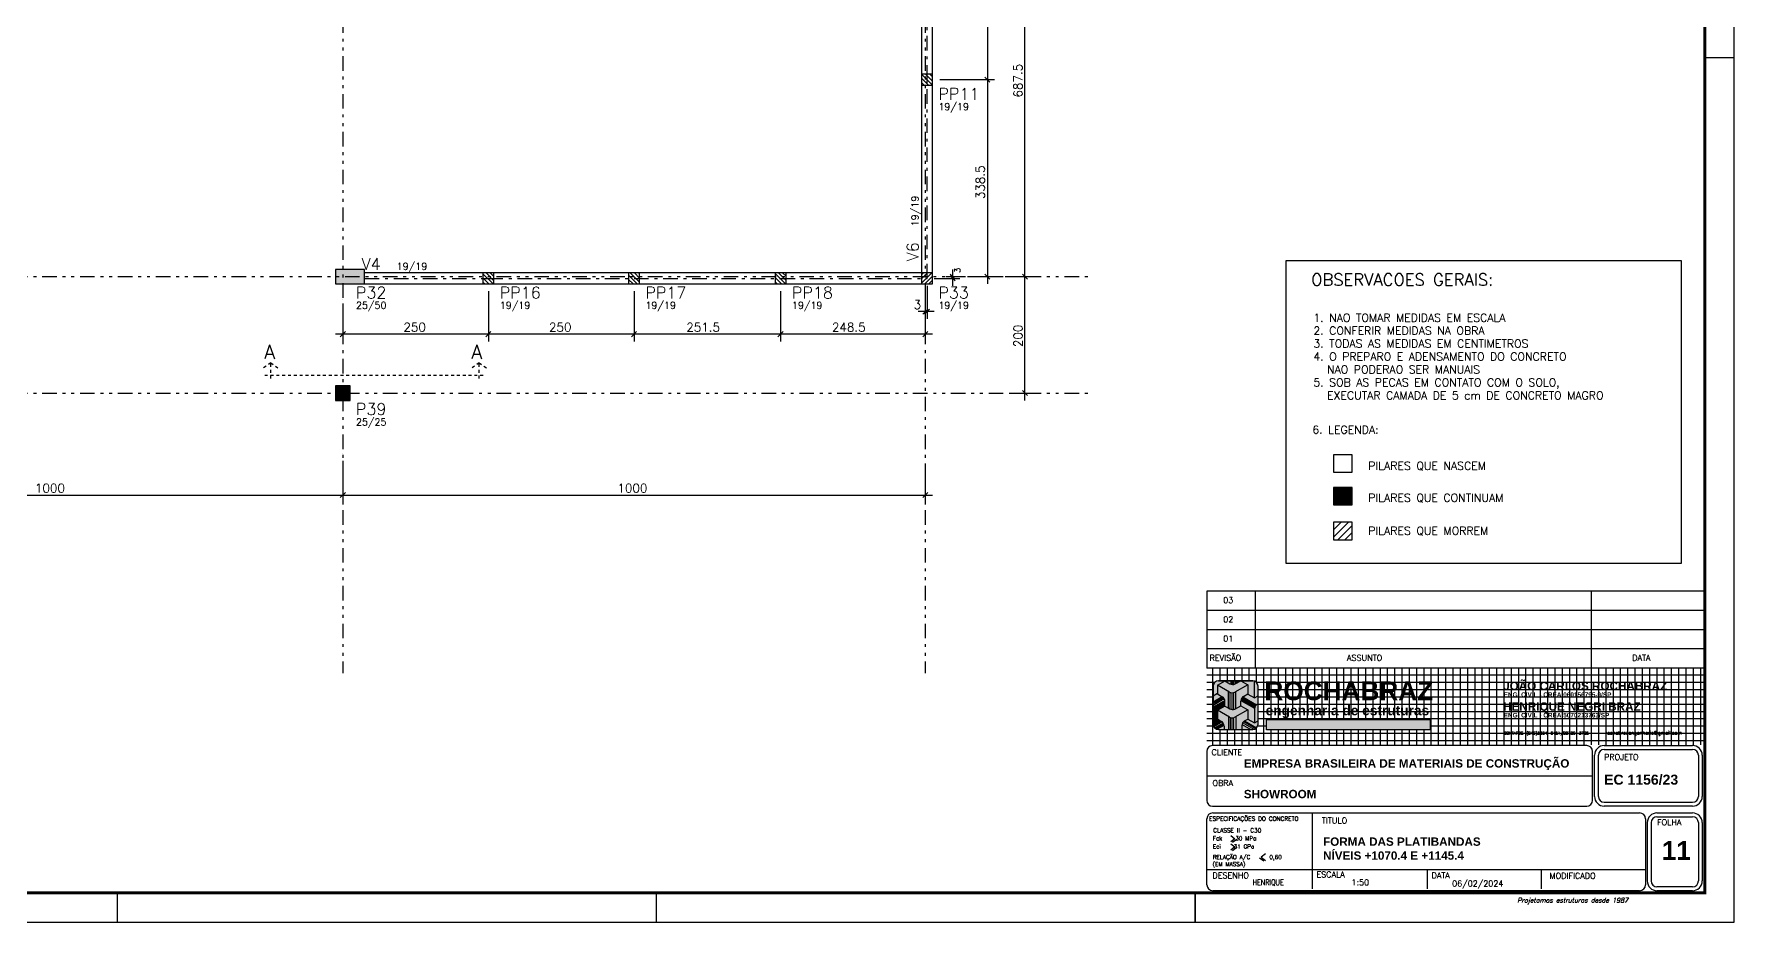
# Model space of a CAD drawing. Extents: x 1 to 119, y 5 to 89.
# Drawn here: x 61.1 to 119.5, y 4.9 to 35.4 of the extents above; entities that cross this region are included whole.
import ezdxf
from ezdxf.enums import TextEntityAlignment as Align

# ---------------------------------------------------------------- set-up
doc = ezdxf.new("R2010")
doc.units = 0
doc.header["$MEASUREMENT"] = 0
for name, pattern in [('ESTILO_TQS_0003', [0.91, 0.5, -0.2, 0.01, -0.2]), ('ESTILO_TQS_0004', [1.12, 0.5, -0.2, 0.01, -0.2, 0.01, -0.2]), ('ESTILO_TQS_0005', [0.4, 0.3, -0.1])]:
    doc.linetypes.add(name, pattern=pattern)
doc.layers.get('0').update_dxf_attribs({"linetype": 'CONTINUOUS'})
for name, color, linetype in [('1', 1, 'CONTINUOUS'), ('2', 2, 'CONTINUOUS'), ('3', 3, 'CONTINUOUS'), ('4', 4, 'CONTINUOUS'), ('6', 6, 'CONTINUOUS'), ('7', 7, 'CONTINUOUS'), ('9', 9, 'CONTINUOUS'), ('ARQ-FOLHA', 7, 'CONTINUOUS'), ('F', 7, 'CONTINUOUS'), ('FINISSIMA', 1, 'CONTINUOUS'), ('G', 6, 'CONTINUOUS'), ('M', 3, 'CONTINUOUS')]:
    doc.layers.add(name, color=color, linetype=linetype)
doc.styles.add('ITALICC', font='italicc')
doc.styles.add('ROMANS', font='romans')
doc.styles.add('SANSSERIFBOLD', font='sasb____.pfb')
doc.styles.get("Standard").update_dxf_attribs({"font": 'ROMANS.SHX'})

# ---------------------------------------------------------------- blocks, each defined once
blk = doc.blocks.new('*X0')
at = {"color": 0}
for p, q in [((32.1, -303.8), (50.7, -285.2)), ((32.1, -294.9), (41.8, -285.2)), ((32.1, -286.1), (33, -285.2)), ((37.5, -307.2), (55.4, -289.3)), ((46.4, -307.2), (55.4, -298.2)), ((55.2, -307.2), (55.4, -307))]:
    blk.add_line(p, q, dxfattribs=at)
blk = doc.blocks.new('fla0')
at = {"layer": 'ARQ-FOLHA'}
for p, q in [((5101.19, 1347.898), (5101.19, 1431.998)), ((5100.19, 1377.598), (5101.19, 1377.598)), ((5045.69, 1347.898), (5045.69, 1348.898)), ((5064.19, 1347.898), (5064.19, 1348.898)), ((5082.69, 1347.898), (5082.69, 1348.898))]:
    blk.add_line(p, q, dxfattribs=at)
at = {"layer": 'ARQ-FOLHA', "const_width": 0.1}
blk.add_lwpolyline([(5100.19, 1430.998), (4984.79, 1430.998), (4984.79, 1348.898), (5100.19, 1348.898), (5100.19, 1430.998)], dxfattribs=at)
at = {"layer": 'ARQ-FOLHA'}
blk.add_lwpolyline([(4982.29, 1347.898), (5101.19, 1347.898)], dxfattribs=at)

msp = doc.modelspace()

# ---------------------------------------------------------------- hatches: boundary and pattern name
at = {"layer": '3', "linetype": 'Continuous'}
h = msp.add_hatch(color=170, dxfattribs=at)
h.dxf.hatch_style = 1
h.paths.add_polyline_path([(101.753, 13.003), (102.004, 13.147), (101.999, 13.15), (101.784, 13.15, 0.414214), (101.599, 12.964), (101.599, 12.619), (101.753, 12.709)])
h.paths.add_polyline_path([(102.79, 13.012), (102.371, 12.775), (102.371, 12.194), (102.552, 12.285), (102.552, 12.453, -0.270042), (102.646, 12.615), (102.79, 12.697)])
h.paths.add_polyline_path([(102.592, 11.653), (102.897, 11.477), (102.377, 11.477), (102.377, 11.914), (102.79, 12.148), (102.79, 11.836), (102.677, 11.769), (102.677, 11.769, 0.20148)])
h.paths.add_polyline_path([(103.144, 12.361), (103.114, 12.344, 0.267222), (103.022, 12.184), (103.022, 11.701), (103.144, 11.771)])
h.paths.add_polyline_path([(103.144, 12.964, 0.315503), (103.022, 13.138), (103.022, 12.566), (103.144, 12.635)])
h.paths.add_polyline_path([(101.974, 11.599, 0.025994), (101.973, 11.618), (101.739, 11.483, 0.061825), (101.784, 11.477), (101.974, 11.477)])
h = msp.add_hatch(color=170, dxfattribs=at)
h.dxf.hatch_style = 1
h.paths.add_polyline_path([(102.552, 13.15), (102.367, 13.15), (102.367, 13.049)])
h = msp.add_hatch(color=170, dxfattribs=at)
h.dxf.hatch_style = 1
h.paths.add_polyline_path([(101.599, 12.214), (101.599, 11.755), (101.753, 11.838), (101.753, 12.139), (102.004, 12.282), (102.004, 12.448)])
at = {"layer": '6', "linetype": 'Continuous'}
h = msp.add_hatch(color=20, dxfattribs=at)
h.dxf.hatch_style = 1
h.paths.add_polyline_path([(102.176, 13.047, 0.05795), (102.215, 13.03), (102.215, 13.15), (102.01, 13.15), (102.004, 13.147)])
h.paths.add_polyline_path([(102.121, 12.787), (101.753, 13.003), (101.753, 12.703), (101.916, 12.602, -0.25967), (102.004, 12.444), (102.004, 12.283), (102.121, 12.215)])
h.paths.add_polyline_path([(102.79, 12.148), (102.79, 11.836), (103.022, 11.701), (103.022, 12.184, -0.030686), (103.023, 12.206), (102.553, 12.478, 0.033151), (102.552, 12.453), (102.552, 12.285)])
h.paths.add_polyline_path([(103.022, 13.138, 0.087301), (102.959, 13.15), (102.552, 13.15), (102.79, 13.012), (102.79, 12.694), (103.022, 12.566)])
h.paths.add_polyline_path([(101.753, 12.139), (101.753, 11.838), (101.886, 11.756, -0.25967), (101.974, 11.599), (101.974, 11.477), (102.133, 11.477), (102.133, 11.915)])
h.paths.add_polyline_path([(102.592, 11.653, 0.058973), (102.587, 11.61), (102.587, 11.477), (102.897, 11.477)])
at = {"layer": '9', "linetype": 'Continuous'}
h = msp.add_hatch(dxfattribs=at)
h.set_pattern_fill('NET', color=256, scale=2)
h.set_pattern_definition([(0, (-107.40754, -19.15038), (0, 0.25), []), (90, (-107.40754, -19.15038), (-0.25, 2e-17), [])])
h.paths.add_polyline_path([(118.485, 13.584), (101.388, 13.584), (101.388, 10.946), (118.485, 10.946)])
h.paths.add_polyline_path([(109.051, 11.822), (109.051, 11.464), (103.434, 11.464), (103.434, 11.822)], flags=16)
h.paths.add_polyline_path([(103.144, 11.663, -0.414214), (102.959, 11.477), (101.784, 11.477, -0.414214), (101.599, 11.663), (101.599, 12.964, -0.414214), (101.784, 13.15), (102.959, 13.15, -0.414214), (103.144, 12.964)], flags=16)
h.paths.add_polyline_path([(101.895, 11.751), (101.614, 11.589), (101.623, 11.57), (101.912, 11.737, 0.029753)], flags=0)
h.paths.add_polyline_path([(102.004, 12.444), (102.004, 12.283), (102.121, 12.215), (102.121, 12.787), (101.753, 13.003), (101.753, 12.703), (101.919, 12.6), (101.919, 12.6, -0.254018)], flags=0)
h.paths.add_polyline_path([(102.79, 12.697), (102.787, 12.695), (102.79, 12.694)], flags=0)
h.paths.add_polyline_path([(103.022, 12.184), (103.022, 11.701), (102.79, 11.836), (102.79, 12.148), (102.347, 11.897, -0.265681), (102.163, 11.898), (101.753, 12.139), (101.753, 11.838), (101.599, 11.749), (101.599, 11.755), (101.753, 11.838), (101.753, 12.139), (102.163, 11.898, 0.265681), (102.347, 11.897), (102.79, 12.148), (102.552, 12.285), (102.35, 12.183, -0.258851), (102.17, 12.186), (102.17, 12.758, 0.254262), (102.347, 12.761), (102.79, 13.012), (102.552, 13.15), (102.357, 13.044, -0.261618), (102.176, 13.047), (101.999, 13.15), (102.552, 13.15), (102.79, 13.012), (102.371, 12.775), (102.371, 12.194), (102.552, 12.285), (102.552, 12.453, -0.224324), (102.619, 12.597), (103.088, 12.326, 0.221782)], flags=0)
h.paths.add_polyline_path([(103.056, 12.291), (102.586, 12.562), (102.578, 12.548), (103.047, 12.277)], flags=0)
h.paths.add_polyline_path([(115.046, 11.222), (118.005, 11.222), (118.005, 11.46), (115.046, 11.46)], flags=24)
h.paths.add_polyline_path([(111.554, 11.229), (114.867, 11.229), (114.867, 11.456), (111.554, 11.456)], flags=24)
h.paths.add_polyline_path([(111.535, 11.843), (115.179, 11.843), (115.179, 12.091), (111.535, 12.091)], flags=24)
h.paths.add_polyline_path([(111.481, 12.025), (116.274, 12.025), (116.274, 12.494), (111.481, 12.494)], flags=24)
h.paths.add_polyline_path([(111.535, 12.547), (115.252, 12.547), (115.252, 12.795), (111.535, 12.795)], flags=24)
h.paths.add_polyline_path([(111.467, 12.727), (117.185, 12.727), (117.185, 13.284), (111.467, 13.284)], flags=24)
h.paths.add_polyline_path([(103.294, 11.754), (109.026, 11.754), (109.026, 12.411), (103.294, 12.411)], flags=24)
h.paths.add_polyline_path([(103.193, 12.295), (109.22, 12.295), (109.22, 13.306), (103.193, 13.306)], flags=24)
h = msp.add_hatch(color=256, dxfattribs=at)
h.dxf.hatch_style = 1
h.paths.add_polyline_path([(102.79, 13.012), (102.552, 13.15), (102.357, 13.044, -0.261618), (102.176, 13.047), (102.004, 13.147), (101.753, 13.003), (102.161, 12.763, 0.2681), (102.347, 12.761)])
h.paths.add_polyline_path([(102.79, 12.148), (102.552, 12.285), (102.342, 12.18, -0.246654), (102.17, 12.186), (102.121, 12.215), (102.004, 12.282), (101.753, 12.139), (102.163, 11.898, 0.265681), (102.347, 11.897)])
h.paths.add_polyline_path([(103.144, 12.635), (103.022, 12.566), (102.787, 12.695), (102.646, 12.615, 0.043107), (102.619, 12.597), (103.088, 12.326, -0.042898), (103.114, 12.344), (103.144, 12.361)])
h.paths.add_polyline_path([(101.748, 12.706), (101.599, 12.619), (101.599, 12.395), (101.934, 12.589, 0.030236), (101.916, 12.602)])
h.paths.add_polyline_path([(102.79, 11.836), (102.677, 11.769), (103.089, 11.531, 0.200035), (103.144, 11.663), (103.144, 11.771), (103.022, 11.701)])
h = msp.add_hatch(color=256, dxfattribs=at)
h.dxf.hatch_style = 1
h.paths.add_polyline_path([(101.895, 11.751, 0.013793), (101.886, 11.756), (101.753, 11.838), (101.599, 11.755), (101.599, 11.663, 0.102803), (101.614, 11.589)])
h = msp.add_hatch(color=256, dxfattribs=at)
h.dxf.hatch_style = 1
h.paths.add_polyline_path([(109.051, 11.822), (103.434, 11.822), (103.434, 11.464), (109.051, 11.464)])

# ---------------------------------------------------------------- linework, layer by layer
msp.add_line((100.985, 5.861), (100.985, 4.861))
at = {"color": 1}
for points in [[(105.733, 19.193), (106.373, 19.193), (106.373, 19.797)], [(106.373, 19.797), (106.373, 19.797), (105.733, 19.797), (105.733, 19.193)]]:
    msp.add_solid(points, dxfattribs=at)
at = {"layer": '1', "linetype": 'Continuous'}
for p, q in [((93.848, 41.036), (93.848, 33.556)), ((95.14, 26.786), (95.14, 41.036)), ((91.587, 33.996), (91.967, 33.616)), ((91.727, 33.996), (91.967, 33.757)), ((91.869, 33.996), (91.967, 33.898)), ((93.759, 33.895), (93.936, 33.718)), ((93.759, 33.895), (93.936, 33.718)), ((93.848, 34.056), (93.848, 26.786)), ((91.587, 33.854), (91.825, 33.616)), ((91.587, 33.713), (91.683, 33.616)), ((92.217, 33.806), (94.098, 33.806)), ((92.217, 33.806), (94.098, 33.806)), ((76.527, 27.135), (76.876, 26.786)), ((76.527, 26.994), (76.734, 26.786)), ((76.527, 26.852), (76.593, 26.786)), ((76.637, 27.166), (76.907, 26.897)), ((76.779, 27.166), (76.907, 27.038)), ((81.527, 27.085), (81.825, 26.786)), ((81.527, 26.944), (81.684, 26.786)), ((81.587, 27.166), (81.907, 26.846)), ((81.728, 27.166), (81.907, 26.988)), ((81.87, 27.166), (81.907, 27.129)), ((86.557, 27.146), (86.917, 26.786)), ((86.557, 27.005), (86.775, 26.786)), ((86.557, 26.863), (86.634, 26.786)), ((86.678, 27.166), (86.937, 26.908)), ((86.819, 27.166), (86.937, 27.049)), ((91.587, 26.816), (91.937, 27.166)), ((91.587, 26.957), (91.796, 27.166)), ((91.587, 27.098), (91.654, 27.166)), ((91.699, 26.786), (91.967, 27.054)), ((91.84, 26.786), (91.967, 26.913)), ((92.027, 26.976), (92.907, 26.976)), ((92.431, 27.036), (92.907, 27.036)), ((92.568, 27.125), (92.745, 26.948)), ((92.568, 27.065), (92.745, 26.888)), ((92.657, 27.286), (92.657, 26.726)), ((93.163, 27.036), (94.098, 27.036)), ((93.759, 27.125), (93.936, 26.948)), ((94.461, 27.036), (95.39, 27.036)), ((94.461, 27.036), (95.39, 27.036)), ((95.229, 26.948), (95.052, 27.125)), ((95.229, 26.948), (95.052, 27.125)), ((95.14, 22.786), (95.14, 27.286)), ((76.717, 26.536), (76.717, 24.809)), ((76.717, 26.536), (76.717, 24.809)), ((81.527, 26.802), (81.543, 26.786)), ((81.717, 26.536), (81.717, 24.809)), ((81.717, 26.536), (81.717, 24.809)), ((86.747, 26.536), (86.747, 24.809)), ((86.747, 26.536), (86.747, 24.809)), ((91.717, 26.326), (91.717, 25.584)), ((91.777, 26.726), (91.777, 25.584)), ((71.717, 26.005), (71.717, 24.809)), ((92.027, 25.834), (91.467, 25.834)), ((91.805, 25.923), (91.628, 25.746)), ((91.865, 25.923), (91.688, 25.746)), ((91.717, 26.231), (91.717, 24.809)), ((71.805, 25.147), (71.628, 24.971)), ((76.805, 25.147), (76.628, 24.971)), ((76.805, 25.147), (76.628, 24.971)), ((81.805, 25.147), (81.628, 24.971)), ((81.805, 25.147), (81.628, 24.971)), ((86.835, 25.147), (86.658, 24.971)), ((86.835, 25.147), (86.658, 24.971)), ((91.805, 25.147), (91.628, 24.971)), ((76.967, 25.059), (71.467, 25.059)), ((81.967, 25.059), (76.467, 25.059)), ((86.997, 25.059), (81.467, 25.059)), ((91.967, 25.059), (86.497, 25.059)), ((94.642, 23.036), (95.39, 23.036)), ((95.229, 22.948), (95.052, 23.125)), ((71.717, 20.709), (71.717, 19.281)), ((71.717, 20.709), (71.717, 19.281)), ((91.717, 20.616), (91.717, 19.281)), ((51.467, 19.531), (71.967, 19.531)), ((71.467, 19.531), (91.967, 19.531)), ((71.628, 19.443), (71.805, 19.62)), ((71.628, 19.443), (71.805, 19.62)), ((91.628, 19.443), (91.805, 19.62))]:
    msp.add_line(p, q, dxfattribs=at)
at = {"layer": '1', "color": 4, "linetype": 'ESTILO_TQS_0005', "ltscale": 0.3}
for p, q in [((69.243, 24.077), (68.928, 23.853)), ((69.243, 23.537), (69.243, 24.077)), ((69.243, 24.077), (69.559, 23.853)), ((76.401, 24.077), (76.085, 23.853)), ((76.401, 23.537), (76.401, 24.077)), ((76.401, 24.077), (76.716, 23.853)), ((69.036, 23.654), (76.533, 23.654))]:
    msp.add_line(p, q, dxfattribs=at)
at = {"layer": '1', "linetype": 'Continuous'}
for points in [[(72.467, 26.786), (72.467, 27.286), (71.467, 27.286)], [(72.467, 26.786), (71.467, 27.286), (71.467, 26.786)], [(72.467, 26.786), (71.467, 26.786), (72.467, 26.786)], [(71.467, 22.786), (71.967, 22.786), (71.967, 23.286)], [(71.467, 22.786), (71.967, 23.286), (71.467, 23.286)], [(71.467, 22.786), (71.467, 23.286), (71.467, 22.786)]]:
    msp.add_solid(points, dxfattribs=at)
at = {"layer": '2', "linetype": 'ESTILO_TQS_0003'}
for p, q in [((91.777, 33.806), (91.777, 40.636)), ((91.777, 26.976), (91.777, 33.806)), ((72.467, 26.976), (76.717, 26.976)), ((76.717, 26.976), (81.717, 26.976)), ((81.717, 26.976), (86.747, 26.976)), ((86.747, 26.976), (91.777, 26.976))]:
    msp.add_line(p, q, dxfattribs=at)
at = {"layer": '2', "linetype": 'Continuous'}
for p, q in [((91.777, 33.806), (91.777, 33.806)), ((71.717, 27.036), (71.717, 27.036)), ((76.717, 26.976), (76.717, 26.976)), ((81.717, 26.976), (81.717, 26.976)), ((86.747, 26.976), (86.747, 26.976)), ((91.777, 26.976), (91.777, 26.976)), ((71.717, 23.036), (71.717, 23.036))]:
    msp.add_line(p, q, dxfattribs=at)
at = {"layer": '3', "linetype": 'Continuous'}
for p, q in [((91.967, 33.806), (91.967, 33.806)), ((91.967, 33.806), (91.967, 33.806)), ((91.777, 26.976), (91.777, 26.976)), ((91.777, 26.976), (91.777, 26.976)), ((92.181, 27.036), (92.181, 27.036)), ((92.913, 27.036), (92.913, 27.036)), ((94.211, 27.036), (94.211, 27.036)), ((94.211, 27.036), (94.211, 27.036)), ((76.717, 26.786), (76.717, 26.786)), ((76.717, 26.786), (76.717, 26.786)), ((81.717, 26.786), (81.717, 26.786)), ((81.717, 26.786), (81.717, 26.786)), ((86.747, 26.786), (86.747, 26.786)), ((86.747, 26.786), (86.747, 26.786)), ((91.717, 26.576), (91.717, 26.576)), ((91.717, 26.481), (91.717, 26.481)), ((71.717, 26.255), (71.717, 26.255)), ((94.392, 23.036), (94.392, 23.036)), ((71.717, 20.959), (71.717, 20.959)), ((71.717, 20.959), (71.717, 20.959)), ((91.717, 20.866), (91.717, 20.866))]:
    msp.add_line(p, q, dxfattribs=at)
for points in [[(91.587, 40.446), (91.587, 33.996)], [(91.967, 33.996), (91.967, 40.446)], [(91.587, 33.616), (91.587, 27.166)], [(91.967, 27.166), (91.967, 33.616)], [(76.527, 27.166), (72.467, 27.166)], [(81.527, 27.166), (76.907, 27.166)], [(86.557, 27.166), (81.907, 27.166)], [(91.587, 27.166), (86.937, 27.166)], [(72.467, 26.786), (76.527, 26.786)], [(76.907, 26.786), (81.527, 26.786)], [(81.907, 26.786), (86.557, 26.786)], [(86.937, 26.786), (91.587, 26.786)]]:
    msp.add_lwpolyline(points, dxfattribs=at)
at = {"layer": '4', "linetype": 'ESTILO_TQS_0004'}
for p, q in [((71.717, 71.012), (71.717, 13.407)), ((91.717, 71.012), (91.717, 13.407)), ((8.095, 27.036), (97.398, 27.036)), ((8.095, 23.036), (97.398, 23.036))]:
    msp.add_line(p, q, dxfattribs=at)
at = {"layer": '6', "linetype": 'Continuous'}
for points in [[(91.967, 33.616), (91.967, 33.996), (91.587, 33.996), (91.587, 33.616), (91.967, 33.616)], [(72.467, 26.786), (72.467, 27.286), (71.467, 27.286), (71.467, 26.786), (72.467, 26.786)], [(76.907, 26.786), (76.907, 27.166), (76.527, 27.166), (76.527, 26.786), (76.907, 26.786)], [(81.907, 26.786), (81.907, 27.166), (81.527, 27.166), (81.527, 26.786), (81.907, 26.786)], [(86.937, 26.786), (86.937, 27.166), (86.557, 27.166), (86.557, 26.786), (86.937, 26.786)], [(91.587, 26.786), (91.967, 26.786), (91.967, 27.166), (91.587, 27.166), (91.587, 26.786)], [(71.467, 22.786), (71.967, 22.786), (71.967, 23.286), (71.467, 23.286), (71.467, 22.786)]]:
    msp.add_lwpolyline(points, dxfattribs=at)
at = {"layer": '9', "linetype": 'Continuous'}
msp.add_lwpolyline([(103.434, 11.822), (109.051, 11.822), (109.051, 11.464), (103.434, 11.464)], close=True, dxfattribs=at)
at = {"layer": 'F', "color": 24}
for p, q in [((102.162, 12.762), (101.753, 13.003)), ((102.79, 13.012), (102.348, 12.762)), ((102.163, 11.898), (101.753, 12.139)), ((102.79, 12.148), (102.348, 11.898))]:
    msp.add_line(p, q, dxfattribs=at)
at = {"layer": 'F'}
for p, q in [((102.203, 7.834), (102.351, 7.723)), ((102.351, 7.723), (102.203, 7.612)), ((102.414, 7.702), (102.266, 7.591)), ((102.203, 7.552), (102.351, 7.441)), ((102.351, 7.441), (102.203, 7.33)), ((102.414, 7.42), (102.266, 7.309)), ((103.192, 7.07), (103.34, 6.959)), ((103.402, 7.202), (103.254, 7.091)), ((103.254, 7.091), (103.402, 6.98))]:
    msp.add_line(p, q, dxfattribs=at)
at = {"layer": 'F', "color": 24}
for centre in [(102.255, 12.923), (102.255, 12.059)]:
    msp.add_arc(centre, 0.185, 239.52033, 299.55265, dxfattribs=at)
at = {"layer": 'FINISSIMA'}
for p, q in [((118.516, 16.229), (101.388, 16.229)), ((101.388, 16.229), (101.388, 15.567)), ((103.046, 16.229), (103.046, 15.567)), ((114.576, 16.229), (114.576, 15.567)), ((118.516, 15.567), (101.388, 15.567)), ((101.388, 15.567), (101.388, 14.906)), ((103.046, 15.567), (103.046, 14.906)), ((114.576, 15.567), (114.576, 14.906)), ((118.516, 14.906), (101.388, 14.906)), ((101.388, 14.906), (101.388, 14.245)), ((103.046, 14.906), (103.046, 14.245)), ((114.576, 14.906), (114.576, 14.245)), ((118.516, 14.245), (101.388, 14.245)), ((101.388, 14.245), (101.388, 13.584)), ((103.046, 14.245), (103.046, 13.584)), ((114.576, 14.245), (114.576, 13.584)), ((118.516, 13.584), (101.388, 13.584)), ((114.695, 9.175), (114.695, 10.591)), ((115.028, 10.924), (118.062, 10.924)), ((118.396, 10.591), (118.396, 9.175)), ((101.38, 9.883), (114.628, 9.883)), ((118.062, 8.841), (115.028, 8.841)), ((105.015, 5.998), (105.015, 8.61)), ((116.507, 8.276), (116.507, 6.271)), ((116.84, 8.61), (118.062, 8.61)), ((118.396, 8.276), (118.396, 6.271)), ((116.446, 6.659), (101.388, 6.659)), ((108.946, 6.659), (108.946, 5.998)), ((112.878, 5.998), (112.878, 6.659)), ((118.062, 5.938), (116.84, 5.938))]:
    msp.add_line(p, q, dxfattribs=at)
at = {"layer": 'FINISSIMA', "color": 24}
for p, q in [((101.599, 12.964), (101.599, 11.663)), ((101.753, 13.003), (102.01, 13.15)), ((101.753, 13.003), (101.753, 12.703)), ((101.784, 13.15), (102.959, 13.15)), ((102.959, 13.15), (101.784, 13.15)), ((102.004, 13.147), (102.176, 13.047)), ((102.215, 13.03), (102.215, 13.15)), ((102.264, 13.022), (102.264, 13.15)), ((102.311, 13.027), (102.311, 13.15)), ((102.357, 13.044), (102.552, 13.15)), ((102.367, 13.049), (102.367, 13.15)), ((102.552, 13.15), (102.79, 13.012)), ((102.79, 13.012), (102.79, 12.694)), ((103.022, 12.566), (103.022, 13.138)), ((103.144, 11.663), (103.144, 12.964)), ((101.753, 12.709), (101.599, 12.619)), ((101.914, 12.597), (101.599, 12.415)), ((101.934, 12.589), (101.599, 12.395)), ((101.956, 12.568), (101.599, 12.361)), ((101.985, 12.525), (101.599, 12.301)), ((102.001, 12.477), (101.599, 12.245)), ((102.004, 12.448), (101.599, 12.214)), ((101.599, 12.315), (101.599, 11.755)), ((101.753, 12.703), (101.916, 12.602)), ((101.753, 12.139), (102.01, 12.285)), ((102.004, 12.283), (102.004, 12.444)), ((102.004, 12.283), (102.121, 12.215)), ((102.121, 12.787), (102.121, 12.215)), ((102.17, 12.758), (102.17, 12.186)), ((102.237, 12.738), (102.237, 12.165)), ((102.237, 12.738), (102.237, 12.195)), ((102.298, 12.742), (102.298, 12.171)), ((102.342, 12.18), (102.552, 12.285)), ((102.371, 12.773), (102.371, 12.195)), ((102.552, 12.285), (102.552, 12.453)), ((102.552, 12.285), (102.79, 12.148)), ((102.553, 12.478), (103.023, 12.206)), ((102.561, 12.511), (103.031, 12.24)), ((102.578, 12.548), (103.047, 12.277)), ((102.586, 12.562), (103.056, 12.291)), ((102.601, 12.58), (103.071, 12.309)), ((102.619, 12.597), (103.088, 12.326)), ((102.646, 12.615), (102.79, 12.697)), ((102.79, 12.694), (103.022, 12.566)), ((103.022, 12.566), (103.144, 12.635)), ((103.115, 12.345), (103.144, 12.361)), ((101.895, 11.751), (101.614, 11.589)), ((101.912, 11.737), (101.623, 11.57)), ((101.946, 11.697), (101.656, 11.529)), ((101.753, 12.139), (101.753, 11.838)), ((101.753, 11.838), (101.886, 11.756)), ((102.121, 12.215), (102.17, 12.186)), ((102.133, 11.915), (102.133, 11.477)), ((102.188, 11.886), (102.188, 11.477)), ((102.237, 11.874), (102.237, 11.477)), ((102.298, 11.878), (102.298, 11.477)), ((102.377, 11.914), (102.377, 11.477)), ((102.615, 11.706), (103.003, 11.482)), ((102.649, 11.748), (103.063, 11.509)), ((102.677, 11.769), (103.089, 11.531)), ((102.681, 11.771), (102.79, 11.836)), ((102.79, 12.148), (102.79, 11.836)), ((102.79, 11.836), (103.022, 11.701)), ((103.022, 12.184), (103.022, 11.701)), ((103.022, 11.701), (103.144, 11.771)), ((101.962, 11.663), (101.688, 11.504)), ((101.971, 11.632), (101.721, 11.488)), ((101.973, 11.618), (101.739, 11.483)), ((101.784, 11.477), (102.959, 11.477)), ((101.974, 11.599), (101.974, 11.475)), ((102.587, 11.61), (102.587, 11.475)), ((102.592, 11.653), (102.897, 11.477))]:
    msp.add_line(p, q, dxfattribs=at)
at = {"layer": 'FINISSIMA', "ltscale": 0.7}
msp.add_lwpolyline([(104.11, 27.59), (117.671, 27.59), (117.671, 17.181), (104.11, 17.181)], close=True, dxfattribs=at)
at = {"layer": 'FINISSIMA', "color": 24}
for centre, start, end in [((101.784, 12.964), 90, 180), ((101.784, 12.964), 90, 180), ((102.269, 13.207), 239.81243, 298.45647), ((102.959, 12.964), 0, 90), ((101.818, 12.444), 0, 58.22605), ((102.737, 12.453), 119.55265, 180), ((103.208, 12.184), 119.84454, 180), ((101.788, 11.599), 0, 58.22605), ((102.262, 12.347), 239.81243, 295.50176), ((102.773, 11.61), 119.55265, 180), ((101.784, 11.663), 180, 270), ((102.959, 11.663), 270, 0)]:
    msp.add_arc(centre, 0.185, start, end, dxfattribs=at)
at = {"layer": 'FINISSIMA'}
for centre, start, end in [((115.028, 10.591), 90, 180), ((118.062, 10.591), 0, 90), ((115.028, 9.175), 180, 270), ((118.062, 9.175), 270, 0), ((116.84, 8.276), 90, 180), ((118.062, 8.276), 0, 90), ((116.84, 6.271), 180, 270), ((118.062, 6.271), 270, 0)]:
    msp.add_arc(centre, 0.333, start, end, dxfattribs=at)
at = {"layer": 'G'}
for p, q in [((114.827, 9.175), (114.827, 10.591)), ((115.028, 10.792), (118.062, 10.792)), ((118.263, 10.591), (118.263, 9.175)), ((118.062, 8.973), (115.028, 8.973))]:
    msp.add_line(p, q, dxfattribs=at)
for points in [[(105.733, 20.918), (105.733, 20.314), (106.373, 20.314), (106.373, 20.918)], [(105.733, 19.797), (105.733, 19.193), (106.373, 19.193), (106.373, 19.797)], [(105.733, 18.602), (105.733, 17.997), (106.373, 17.997), (106.373, 18.602)]]:
    msp.add_lwpolyline(points, close=True, dxfattribs=at)
for centre, start, end in [((115.028, 10.591), 90, 180), ((118.062, 10.591), 0, 90), ((115.028, 9.175), 180, 270), ((118.062, 9.175), 270, 0)]:
    msp.add_arc(centre, 0.201, start, end, dxfattribs=at)
at = {"layer": 'M'}
for p, q in [((101.38, 10.723), (101.38, 9.042)), ((114.427, 10.924), (101.581, 10.924)), ((114.628, 9.042), (114.628, 10.723)), ((101.581, 8.841), (114.427, 8.841)), ((101.388, 6.139), (101.388, 8.409)), ((101.589, 8.61), (116.245, 8.61)), ((116.446, 8.409), (116.446, 6.139)), ((116.639, 8.276), (116.639, 6.271)), ((116.84, 8.478), (118.062, 8.478)), ((118.263, 8.276), (118.263, 6.271)), ((116.245, 5.938), (101.589, 5.938)), ((118.062, 6.07), (116.84, 6.07))]:
    msp.add_line(p, q, dxfattribs=at)
for centre, start, end in [((101.581, 10.723), 90, 180), ((114.427, 10.723), 0, 90), ((101.581, 9.042), 180, 270), ((114.427, 9.042), 270, 0), ((101.589, 8.409), 90, 180), ((116.245, 8.409), 0, 90), ((116.245, 8.409), 0, 90), ((116.84, 8.276), 90, 180), ((118.062, 8.276), 0, 90), ((101.589, 6.139), 180, 270), ((116.245, 6.139), 270, 0), ((116.84, 6.271), 180, 270), ((118.062, 6.271), 270, 0)]:
    msp.add_arc(centre, 0.201, start, end, dxfattribs=at)

# ---------------------------------------------------------------- block references
msp.add_blockref('fla0', (-4981.704, -1343.037))
at = {"xscale": 0.02748063277769924, "yscale": 0.02748063277769924, "zscale": 0.02748063277769924}
msp.add_blockref('*X0', (104.851, 26.439), dxfattribs=at)

# ---------------------------------------------------------------- texts
at = {"style": 'ROMANS'}
for s, p in [('1. NAO TOMAR MEDIDAS EM ESCALA', (105.043, 25.488)), ('2. CONFERIR MEDIDAS NA OBRA', (105.043, 25.044)), ('3. TODAS AS MEDIDAS EM CENTIMETROS', (105.043, 24.599)), ('4. O PREPARO E ADENSAMENTO DO CONCRETO', (105.043, 24.154)), ('   NAO PODERAO SER MANUAIS', (104.898, 23.709)), ('5. SOB AS PECAS EM CONTATO COM O SOLO,', (105.043, 23.264)), ('   EXECUTAR CAMADA DE 5 cm DE CONCRETO MAGRO', (104.898, 22.819)), ('6. LEGENDA:', (105.008, 21.64)), ('PILARES QUE NASCEM', (106.928, 20.399)), ('PILARES QUE CONTINUAM', (106.928, 19.3)), ('PILARES QUE MORREM', (106.928, 18.168))]:
    msp.add_text(s, height=0.27481, dxfattribs=at).set_placement(p)
at = {"layer": '3', "linetype": 'Continuous'}
for s, height, p in [('687.5', 0.3, (95.05, 33.191)), ('338.5', 0.3, (93.758, 29.701)), ('3', 0.2, (92.92, 27.167)), ('200', 0.3, (95.05, 24.616))]:
    msp.add_text(s, height=height, rotation=90, dxfattribs=at).set_placement(p)
for s, p in [('3', (91.317, 25.924)), ('250', (73.797, 25.149)), ('250', (78.797, 25.149)), ('251.5', (83.512, 25.149)), ('248.5', (88.512, 25.149)), ('1000', (61.147, 19.621)), ('1000', (81.147, 19.621))]:
    msp.add_text(s, height=0.3, dxfattribs=at).set_placement(p)
at = {"layer": '6', "linetype": 'Continuous'}
for s, p in [('PP11', (92.167, 33.116)), ('V4', (72.367, 27.266)), ('P32', (72.167, 26.286)), ('PP16', (77.107, 26.286)), ('PP17', (82.107, 26.286)), ('PP18', (87.137, 26.286)), ('P33', (92.167, 26.286)), ('P39', (72.167, 22.286))]:
    msp.add_text(s, height=0.4, dxfattribs=at).set_placement(p)
msp.add_text('V6', height=0.4, rotation=90, dxfattribs=at).set_placement((91.487, 27.566))
at = {"layer": '7', "linetype": 'Continuous'}
for s, p in [('19/19', (92.167, 32.756)), ('19/19', (73.567, 27.266)), ('25/50', (72.167, 25.926)), ('19/19', (77.107, 25.926)), ('19/19', (82.107, 25.926)), ('19/19', (87.137, 25.926)), ('19/19', (92.167, 25.926)), ('25/25', (72.167, 21.926))]:
    msp.add_text(s, height=0.24, dxfattribs=at).set_placement(p)
msp.add_text('19/19', height=0.24, rotation=90, dxfattribs=at).set_placement((91.487, 28.766))
at = {"layer": '7', "color": 4, "linetype": 'Continuous'}
for p in [(69.019, 24.208), (76.131, 24.208)]:
    msp.add_text('A', height=0.48, dxfattribs=at).set_placement(p)
at = {"layer": 'F', "style": 'ROMANS'}
for s, height, p in [('03', 0.2012, (101.948, 15.821)), ('02', 0.2012, (101.948, 15.16)), ('01', 0.2012, (101.948, 14.498)), ('REVISÃO', 0.2012, (101.479, 13.837)), ('ASSUNTO', 0.2012, (106.199, 13.837)), ('DATA', 0.2012, (115.991, 13.837)), ('CONTATOS: (019)3524-6151/99729-3705', 0.09941, (111.578, 11.3)), ('rochabrazengenharia@gmail.com', 0.11929, (115.063, 11.301)), ('CLIENTE', 0.2012, (101.545, 10.593)), ('PROJETO  ', 0.2012, (115.025, 10.428)), ('OBRA', 0.2012, (101.578, 9.535)), ('TITULO', 0.2012, (105.333, 8.246)), ('FOLHA', 0.2012, (116.843, 8.187)), ('Fck    30 MPa', 0.14087, (101.593, 7.667)), ('CLASSE II - C30', 0.1449, (101.603, 7.937)), ('Eci    31 GPa', 0.14087, (101.593, 7.385)), ('RELAÇÃO A/C', 0.14087, (101.593, 7.023)), ('0,60', 0.1409, (103.533, 7.023)), ('(EM MASSA)', 0.1409, (101.579, 6.78)), ('DESENHO', 0.2012, (101.578, 6.362)), ('ESCALA', 0.2012, (105.147, 6.395)), ('DATA', 0.2012, (109.1, 6.363)), ('MODIFICADO', 0.2012, (113.155, 6.347))]:
    msp.add_text(s, height=height, dxfattribs=at).set_placement(p)
at = {"layer": 'FINISSIMA', "style": 'ROMANS', "width": 0.8}
msp.add_text('HENRIQUE', height=0.2012, dxfattribs=at).set_placement((102.956, 6.123))
at = {"layer": 'FINISSIMA'}
for s, height, style, p in [('1:50', 0.2012, 'ROMANS', (106.351, 6.123)), ('06/02/2024', 0.2012, 'ROMANS', (109.807, 6.082)), ('Projetamos estruturas desde 1987', 0.15972, 'ITALICC', (112.043, 5.529))]:
    msp.add_text(s, height=height, dxfattribs=dict(at, style=style)).set_placement(p)
at = {"layer": 'G', "style": 'ROMANS'}
msp.add_text('OBSERVACOES GERAIS:', height=0.41221, dxfattribs=at).set_placement((104.966, 26.728))
at = {"layer": 'M', "color": 170, "style": 'SANSSERIFBOLD'}
msp.add_text('ROCHABRAZ', height=0.6438, dxfattribs=at).set_placement((103.361, 12.483))
at = {"layer": 'M', "color": 7, "style": 'SANSSERIFBOLD'}
for s, height, p in [('JOÃO CARLOS ROCHABRAZ', 0.28697, (111.559, 12.829)), ('HENRIQUE NEGRI BRAZ', 0.28697, (111.559, 12.124)), ('ENG. CIVIL - CREA 060156795-9/SP', 0.15783, (111.576, 12.594)), ('ENG. CIVIL - CREA 5070213763/SP', 0.15783, (111.576, 11.889))]:
    msp.add_text(s, height=height, dxfattribs=at).set_placement(p)
at = {"layer": 'M', "color": 160, "style": 'SANSSERIFBOLD'}
msp.add_text('engenharia de estruturas', height=0.33641, dxfattribs=at).set_placement((103.403, 11.965))
at = {"layer": 'M', "color": 3, "style": 'SANSSERIFBOLD'}
for s, height, p in [('EMPRESA BRASILEIRA DE MATERIAIS DE CONSTRUÇÃO', 0.28697, (102.653, 10.168)), ('EC 1156/23', 0.3444, (115.027, 9.581)), ('SHOWROOM', 0.287, (102.653, 9.115)), ('FORMA DAS PLATIBANDAS', 0.28697, (105.375, 7.48)), ('NÍVEIS +1070.4 E +1145.4', 0.28697, (105.375, 7.001))]:
    msp.add_text(s, height=height, dxfattribs=at).set_placement(p)
at = {"layer": 'M', "style": 'ROMANS'}
msp.add_text('ESPECIFICAÇÕES DO CONCRETO', height=0.1449, dxfattribs=at).set_placement((101.462, 8.343))
at = {"layer": 'M', "style": 'SANSSERIFBOLD'}
msp.add_text('11', height=0.644, dxfattribs=at).set_placement((117.504, 6.996), align=Align.CENTER)

doc.saveas('drawing.dxf')
